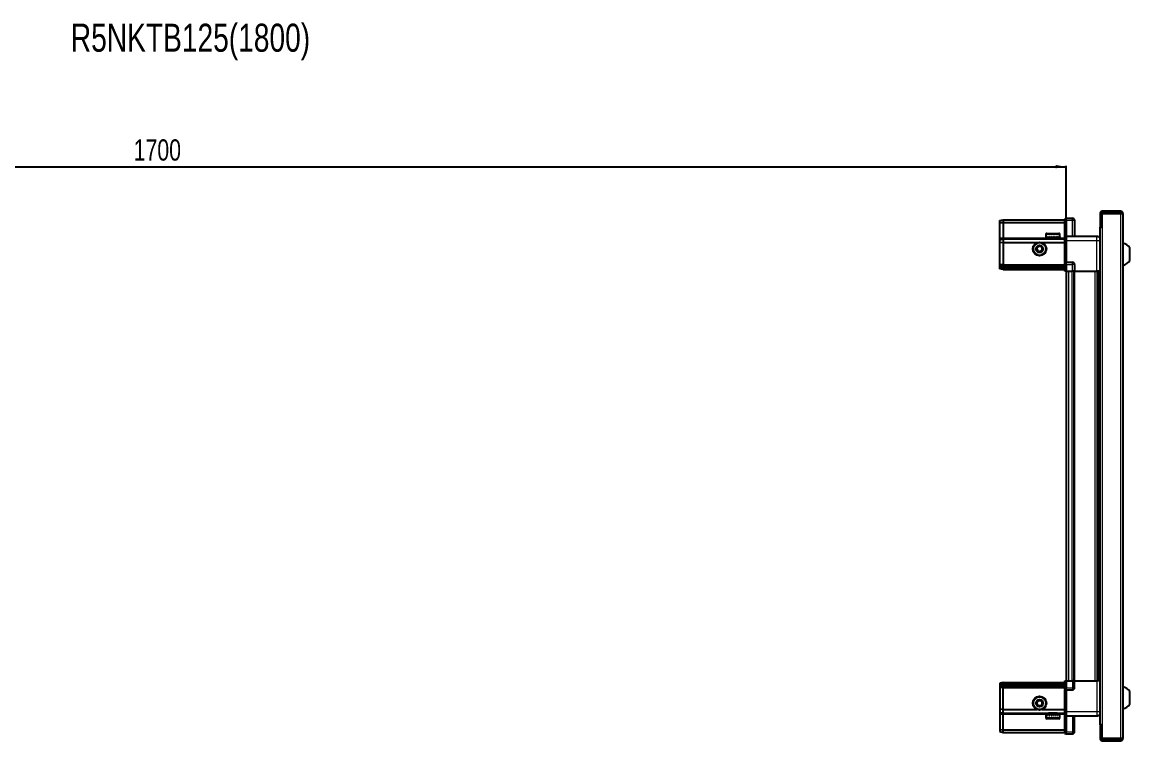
# Model space of a CAD drawing. Header units: millimetres. Extents: x 1315 to 6126, y -1123 to 1604.
# Drawn here: x 3612 to 4657, y 927 to 1604 of the extents above; entities that cross this region are included whole.
import ezdxf

# ---------------------------------------------------------------- set-up
doc = ezdxf.new("R2010")
doc.units = ezdxf.units.MM
doc.layers.add('FORMAT', color=7, linetype='Continuous')
doc.styles.add('SLDTEXTSTYLE0', font='TXT', dxfattribs={"width": 0.75})
doc.dimstyles.new('SLDDIMSTYLE0', dxfattribs={"dimtxt": 20, "dimasz": 10, "dimexe": 0, "dimexo": 0.0625, "dimgap": 5, "dimtad": 2, "dimdec": 1, "dimrnd": 1e-09, "dimzin": 12, "dimdsep": 46, "dimtxsty": 'SLDTEXTSTYLE0', "dimsah": 1, "dimcen": 0.09, "dimadec": 0, "dimazin": 3, "dimtfac": 1, "dimtofl": 0, "dimtmove": 0, "dimatfit": 3, "dimfxl": 0, "dimfrac": 2, "dimtolj": 1, "dimtzin": 12, "dimarcsym": 0})

# ---------------------------------------------------------------- blocks, each defined once
blk = doc.blocks.new('_D_5')
at = {"layer": 'FORMAT'}
for p, q in [((2897, 1369.3), (2897, 1468.8)), ((2897, 1467.8), (4597, 1467.8)), ((4597, 1369.3), (4597, 1468.8))]:
    blk.add_line(p, q, dxfattribs=at)
for points in [[(2897, 1467.8), (2907, 1466.3), (2907, 1469.4)], [(4597, 1467.8), (4587, 1469.4), (4587, 1466.3)]]:
    blk.add_solid(points, dxfattribs=at)
at = {"layer": 'FORMAT', "insert": (3717.4, 1493.6), "char_height": 20, "attachment_point": 1, "style": 'SLDTEXTSTYLE0'}
blk.add_mtext('1700', dxfattribs=at)

msp = doc.modelspace()

# ---------------------------------------------------------------- linework, layer by layer
at = {"color": 7, "linetype": 'Continuous', "lineweight": 25}
for p, q in [((4628.83, 1423.72), (4628.83, 1411.32)), ((4630.33, 1423.72), (4630.33, 1411.32)), ((4630.83, 1410.82), (4630.83, 1423.72)), ((4630.83, 1423.72), (4648.23, 1423.72)), ((4648.23, 1425.82), (4630.93, 1425.82)), ((4648.23, 1424.32), (4630.93, 1424.32)), ((4648.23, 1424.32), (4648.23, 1425.82)), ((4648.23, 1423.72), (4650.33, 1423.72)), ((4650.33, 1423.72), (4650.33, 928.92)), ((4534.33, 1417.02), (4537.33, 1417.82)), ((4534.33, 1415.17), (4534.33, 1417.02)), ((4534.33, 1415.17), (4537.33, 1415.32)), ((4534.33, 1400.82), (4534.33, 1415.17)), ((4537.33, 1417.82), (4537.33, 1415.32)), ((4537.33, 1417.82), (4595.63, 1417.82)), ((4537.33, 1415.32), (4537.33, 1400.82)), ((4537.33, 1415.32), (4595.63, 1415.32)), ((4596.49, 1419.32), (4595.63, 1418.82)), ((4596.49, 1419.32), (4595.63, 1418.82)), ((4595.63, 1418.82), (4595.63, 1417.32)), ((4595.63, 1402.52), (4595.63, 1417.32)), ((4596.83, 1419.32), (4596.49, 1419.32)), ((4596.83, 1419.32), (4596.49, 1419.32)), ((4596.83, 1417.32), (4596.83, 1419.32)), ((4596.83, 1419.32), (4596.83, 1419.32)), ((4596.83, 1419.32), (4602.83, 1419.32)), ((4596.83, 1417.32), (4596.83, 1402.52)), ((4604.83, 1417.32), (4604.83, 1402.32)), ((4628.73, 1410.82), (4628.73, 941.82)), ((4628.73, 1410.82), (4630.83, 1410.82)), ((4628.83, 1411.32), (4630.33, 1411.32)), ((4534.33, 1399.02), (4534.33, 1400.82)), ((4537.33, 1400.82), (4537.33, 1399.82)), ((4577.83, 1404.22), (4577.83, 1401.32)), ((4577.83, 1401.32), (4577.86, 1401.32)), ((4577.98, 1401.82), (4577.86, 1401.82)), ((4577.86, 1401.82), (4577.86, 1401.32)), ((4577.86, 1401.32), (4577.98, 1401.32)), ((4577.98, 1401.82), (4577.98, 1401.32)), ((4577.98, 1401.32), (4578.39, 1401.32)), ((4578.73, 1401.82), (4578.39, 1401.82)), ((4578.39, 1401.82), (4578.39, 1401.32)), ((4578.39, 1401.32), (4578.73, 1401.32)), ((4578.63, 1405.02), (4590.03, 1405.02)), ((4578.73, 1401.82), (4578.73, 1401.32)), ((4578.73, 1401.32), (4579.51, 1401.32)), ((4580.03, 1401.82), (4579.51, 1401.82)), ((4579.51, 1401.82), (4579.51, 1401.32)), ((4579.51, 1401.32), (4580.03, 1401.32)), ((4579.93, 1401.32), (4579.93, 1401.22)), ((4579.93, 1401.22), (4588.73, 1401.22)), ((4580.03, 1401.82), (4580.03, 1401.32)), ((4580.03, 1401.32), (4581.09, 1401.32)), ((4580.33, 1400.82), (4581.02, 1400.34)), ((4580.33, 1400.82), (4588.33, 1400.82)), ((4581.02, 1400.34), (4580.33, 1399.86)), ((4581.02, 1400.34), (4587.64, 1400.34)), ((4581.75, 1401.82), (4581.09, 1401.82)), ((4581.09, 1401.82), (4581.09, 1401.32)), ((4581.09, 1401.32), (4581.75, 1401.32)), ((4581.75, 1401.82), (4581.75, 1401.32)), ((4581.75, 1401.32), (4582.99, 1401.32)), ((4583.72, 1401.82), (4582.99, 1401.82)), ((4582.99, 1401.82), (4582.99, 1401.32)), ((4582.99, 1401.32), (4583.42, 1401.32)), ((4583.42, 1401.82), (4583.42, 1401.32)), ((4583.72, 1401.82), (4583.72, 1401.32)), ((4583.72, 1401.32), (4585.02, 1401.32)), ((4585.75, 1401.82), (4585.02, 1401.82)), ((4585.02, 1401.82), (4585.02, 1401.32)), ((4585.29, 1401.82), (4585.29, 1401.32)), ((4585.29, 1401.32), (4585.75, 1401.32)), ((4585.75, 1401.82), (4585.75, 1401.32)), ((4585.75, 1401.32), (4586.98, 1401.32)), ((4587.64, 1401.82), (4586.98, 1401.82)), ((4586.98, 1401.82), (4586.98, 1401.32)), ((4586.98, 1401.32), (4587.64, 1401.32)), ((4587.64, 1401.82), (4587.64, 1401.32)), ((4587.64, 1401.32), (4588.69, 1401.32)), ((4587.64, 1400.34), (4588.33, 1400.82)), ((4588.33, 1399.86), (4587.64, 1400.34)), ((4589.21, 1401.82), (4588.69, 1401.82)), ((4588.69, 1401.82), (4588.69, 1401.32)), ((4588.69, 1401.32), (4589.21, 1401.32)), ((4588.73, 1401.22), (4588.73, 1401.32)), ((4589.21, 1401.82), (4589.21, 1401.32)), ((4589.21, 1401.32), (4589.96, 1401.32)), ((4590.29, 1401.82), (4589.96, 1401.82)), ((4589.96, 1401.82), (4589.96, 1401.32)), ((4589.96, 1401.32), (4590.29, 1401.32)), ((4590.29, 1401.82), (4590.29, 1401.32)), ((4590.29, 1401.32), (4590.69, 1401.32)), ((4590.8, 1401.82), (4590.69, 1401.82)), ((4590.69, 1401.82), (4590.69, 1401.32)), ((4590.69, 1401.32), (4590.8, 1401.32)), ((4590.8, 1401.82), (4590.8, 1401.32)), ((4590.8, 1401.32), (4590.83, 1401.32)), ((4590.83, 1401.32), (4590.83, 1404.22)), ((4595.63, 1402.32), (4595.63, 1402.52)), ((4596.83, 1402.32), (4595.63, 1402.32)), ((4595.63, 1398.32), (4595.63, 1402.32)), ((4596.83, 1402.52), (4596.83, 1402.32)), ((4596.83, 1402.32), (4596.83, 1398.32)), ((4596.83, 1402.32), (4625.83, 1402.32)), ((4534.33, 1399.02), (4537.33, 1399.82)), ((4534.33, 1395.99), (4534.33, 1399.02)), ((4537.33, 1396.32), (4534.33, 1395.99)), ((4534.33, 1375.82), (4534.33, 1395.99)), ((4537.33, 1399.82), (4537.33, 1396.32)), ((4537.33, 1399.82), (4595.63, 1399.82)), ((4537.33, 1396.32), (4537.33, 1375.82)), ((4537.33, 1396.32), (4569.33, 1396.32)), ((4574.33, 1396.32), (4595.63, 1396.32)), ((4580.33, 1399.86), (4580.33, 1399.82)), ((4580.33, 1399.86), (4588.33, 1399.86)), ((4588.33, 1399.82), (4588.33, 1399.86)), ((4595.63, 1378.02), (4595.63, 1398.32)), ((4596.83, 1398.32), (4596.83, 1378.02)), ((4656.93, 1379.32), (4656.93, 1391.32)), ((4534.33, 1374.02), (4534.33, 1375.82)), ((4537.33, 1374.82), (4534.33, 1374.02)), ((4534.33, 1373.28), (4534.33, 1374.02)), ((4537.33, 1373.82), (4534.33, 1373.28)), ((4534.33, 1372.78), (4534.33, 1373.28)), ((4534.33, 1371.63), (4534.33, 1372.78)), ((4537.33, 1372.32), (4534.33, 1372.78)), ((4537.33, 1370.82), (4534.33, 1371.63)), ((4537.33, 1375.82), (4537.33, 1374.82)), ((4537.33, 1374.82), (4537.33, 1373.82)), ((4537.33, 1374.82), (4595.63, 1374.82)), ((4537.33, 1373.82), (4595.63, 1373.82)), ((4537.33, 1373.82), (4537.33, 1372.32)), ((4537.33, 1372.32), (4537.33, 1370.82)), ((4537.33, 1372.32), (4595.63, 1372.32)), ((4537.33, 1370.82), (4595.63, 1370.82)), ((4595.63, 1377.82), (4595.63, 1378.02)), ((4596.83, 1377.82), (4595.63, 1377.82)), ((4595.63, 1377.82), (4595.63, 1377.15)), ((4595.63, 1369.32), (4595.63, 1377.15)), ((4596.49, 1369.32), (4595.63, 1369.32)), ((4596.49, 1375.82), (4596.49, 1369.32)), ((4596.83, 1369.32), (4596.49, 1369.32)), ((4596.83, 1378.02), (4596.83, 1377.82)), ((4596.83, 1375.82), (4596.83, 1377.82)), ((4596.83, 1377.82), (4602.83, 1377.82)), ((4596.83, 1375.82), (4596.83, 1377.82)), ((4596.83, 1375.82), (4596.83, 1369.32)), ((4596.83, 1369.32), (4602.83, 1369.32)), ((4596.98, 1369.32), (4596.98, 983.32)), ((4604.83, 1369.32), (4602.83, 1369.32)), ((4604.18, 1369.32), (4604.18, 983.32)), ((4604.83, 1375.82), (4604.83, 1369.32)), ((4604.83, 1369.32), (4625.83, 1369.32)), ((4626.85, 983.32), (4626.85, 1369.32)), ((4626.88, 983.32), (4626.88, 1369.32)), ((4628.68, 1369.32), (4628.68, 983.32)), ((4595.63, 975.5), (4595.63, 983.32)), ((4595.63, 983.32), (4596.49, 983.32)), ((4596.49, 983.32), (4596.49, 983.32)), ((4596.49, 983.32), (4596.49, 976.82)), ((4596.83, 983.32), (4596.49, 983.32)), ((4596.83, 983.32), (4596.83, 976.82)), ((4596.83, 983.32), (4596.83, 983.32)), ((4596.83, 983.32), (4602.83, 983.32)), ((4596.83, 983.32), (4596.83, 976.82)), ((4604.83, 983.32), (4602.83, 983.32)), ((4604.83, 976.82), (4604.83, 983.32)), ((4604.83, 983.32), (4625.83, 983.32)), ((4537.33, 981.82), (4534.33, 981.02)), ((4534.33, 981.02), (4534.33, 979.87)), ((4537.33, 980.32), (4534.33, 979.87)), ((4534.33, 979.87), (4534.33, 979.37)), ((4537.33, 978.82), (4534.33, 979.37)), ((4534.33, 979.37), (4534.33, 978.63)), ((4537.33, 977.82), (4534.33, 978.63)), ((4534.33, 978.63), (4534.33, 976.82)), ((4534.33, 976.82), (4534.33, 956.66)), ((4537.33, 980.32), (4537.33, 981.82)), ((4537.33, 981.82), (4595.63, 981.82)), ((4537.33, 978.82), (4537.33, 980.32)), ((4537.33, 980.32), (4595.63, 980.32)), ((4537.33, 978.82), (4595.63, 978.82)), ((4537.33, 977.82), (4537.33, 978.82)), ((4537.33, 977.82), (4595.63, 977.82)), ((4537.33, 976.82), (4537.33, 977.82)), ((4537.33, 956.32), (4537.33, 976.82)), ((4595.63, 975.5), (4595.63, 974.82)), ((4596.83, 974.82), (4595.63, 974.82)), ((4595.63, 974.62), (4595.63, 974.82)), ((4595.63, 954.32), (4595.63, 974.62)), ((4596.83, 974.82), (4596.83, 976.82)), ((4596.83, 974.82), (4596.83, 974.62)), ((4596.83, 974.82), (4602.83, 974.82)), ((4596.83, 974.62), (4596.83, 954.32)), ((4656.93, 961.32), (4656.93, 973.32)), ((4537.33, 956.32), (4534.33, 956.66)), ((4534.33, 956.66), (4534.33, 953.63)), ((4534.33, 953.63), (4537.33, 952.82)), ((4534.33, 953.63), (4534.33, 951.82)), ((4534.33, 951.82), (4534.33, 937.48)), ((4537.33, 956.32), (4569.33, 956.32)), ((4537.33, 952.82), (4537.33, 956.32)), ((4537.33, 952.82), (4595.63, 952.82)), ((4537.33, 951.82), (4537.33, 952.82)), ((4537.33, 937.32), (4537.33, 951.82)), ((4574.33, 956.32), (4595.63, 956.32)), ((4577.83, 951.32), (4577.83, 948.42)), ((4577.85, 951.32), (4577.83, 951.32)), ((4577.85, 950.82), (4577.85, 951.32)), ((4577.94, 951.32), (4577.85, 951.32)), ((4577.85, 950.82), (4577.94, 950.82)), ((4577.94, 950.82), (4577.94, 951.32)), ((4578.32, 951.32), (4577.94, 951.32)), ((4578.32, 950.82), (4578.32, 951.32)), ((4578.63, 951.32), (4578.32, 951.32)), ((4578.32, 950.82), (4578.63, 950.82)), ((4578.63, 950.82), (4578.63, 951.32)), ((4579.37, 951.32), (4578.63, 951.32)), ((4579.37, 950.82), (4579.37, 951.32)), ((4579.88, 951.32), (4579.37, 951.32)), ((4579.37, 950.82), (4579.88, 950.82)), ((4579.88, 950.82), (4579.88, 951.32)), ((4580.92, 951.32), (4579.88, 951.32)), ((4579.93, 951.42), (4579.93, 951.32)), ((4588.73, 951.42), (4579.93, 951.42)), ((4580.33, 952.82), (4580.33, 952.79)), ((4580.33, 952.79), (4581.02, 952.31)), ((4588.33, 952.79), (4580.33, 952.79)), ((4581.02, 952.31), (4580.33, 951.82)), ((4588.33, 951.82), (4580.33, 951.82)), ((4580.92, 950.82), (4580.92, 951.32)), ((4581.57, 951.32), (4580.92, 951.32)), ((4580.92, 950.82), (4581.57, 950.82)), ((4587.64, 952.31), (4581.02, 952.31)), ((4581.57, 950.82), (4581.57, 951.32)), ((4582.79, 951.32), (4581.57, 951.32)), ((4582.79, 950.82), (4582.79, 951.32)), ((4583.29, 951.32), (4582.79, 951.32)), ((4582.79, 950.82), (4583.52, 950.82)), ((4583.29, 950.82), (4583.29, 951.32)), ((4583.52, 950.82), (4583.52, 951.32)), ((4584.82, 951.32), (4583.52, 951.32)), ((4584.82, 950.82), (4584.82, 951.32)), ((4584.82, 950.82), (4585.55, 950.82)), ((4585.16, 950.82), (4585.16, 951.32)), ((4585.55, 951.32), (4585.16, 951.32)), ((4585.55, 950.82), (4585.55, 951.32)), ((4586.8, 951.32), (4585.55, 951.32)), ((4586.8, 950.82), (4586.8, 951.32)), ((4587.46, 951.32), (4586.8, 951.32)), ((4586.8, 950.82), (4587.46, 950.82)), ((4587.46, 950.82), (4587.46, 951.32)), ((4588.54, 951.32), (4587.46, 951.32)), ((4587.64, 952.31), (4588.33, 952.79)), ((4588.33, 951.82), (4587.64, 952.31)), ((4588.33, 952.79), (4588.33, 952.82)), ((4588.54, 950.82), (4588.54, 951.32)), ((4589.07, 951.32), (4588.54, 951.32)), ((4588.54, 950.82), (4589.07, 950.82)), ((4588.73, 951.32), (4588.73, 951.42)), ((4589.07, 950.82), (4589.07, 951.32)), ((4589.86, 951.32), (4589.07, 951.32)), ((4589.86, 950.82), (4589.86, 951.32)), ((4590.21, 951.32), (4589.86, 951.32)), ((4589.86, 950.82), (4590.21, 950.82)), ((4590.21, 950.82), (4590.21, 951.32)), ((4590.64, 951.32), (4590.21, 951.32)), ((4590.64, 950.82), (4590.64, 951.32)), ((4590.78, 951.32), (4590.64, 951.32)), ((4590.64, 950.82), (4590.78, 950.82)), ((4590.78, 950.82), (4590.78, 951.32)), ((4590.83, 951.32), (4590.78, 951.32)), ((4590.83, 948.42), (4590.83, 951.32)), ((4595.63, 950.32), (4595.63, 954.32)), ((4596.83, 954.32), (4596.83, 950.32)), ((4590.03, 947.62), (4578.63, 947.62)), ((4596.83, 950.32), (4595.63, 950.32)), ((4595.63, 950.12), (4595.63, 950.32)), ((4595.63, 935.32), (4595.63, 950.12)), ((4596.83, 950.32), (4596.83, 950.12)), ((4596.83, 950.32), (4625.83, 950.32)), ((4596.83, 950.12), (4596.83, 935.32)), ((4596.83, 950.12), (4596.83, 935.32)), ((4604.83, 935.32), (4604.83, 950.32)), ((4630.83, 941.82), (4628.73, 941.82)), ((4628.83, 941.32), (4630.33, 941.32)), ((4628.83, 941.32), (4628.83, 928.92)), ((4630.33, 941.32), (4630.33, 928.92)), ((4630.83, 928.92), (4630.83, 941.82)), ((4534.33, 937.48), (4537.33, 937.32)), ((4534.33, 937.48), (4534.33, 935.63)), ((4534.33, 935.63), (4537.33, 934.82)), ((4537.33, 937.32), (4595.63, 937.32)), ((4537.33, 934.82), (4537.33, 937.32)), ((4537.33, 934.82), (4595.63, 934.82)), ((4595.63, 935.32), (4595.63, 933.82)), ((4595.63, 933.82), (4596.49, 933.32)), ((4596.83, 933.32), (4596.49, 933.32)), ((4596.83, 933.32), (4596.83, 935.32)), ((4596.83, 933.32), (4602.83, 933.32)), ((4648.23, 928.92), (4630.83, 928.92)), ((4630.93, 928.32), (4648.23, 928.32)), ((4630.93, 926.82), (4648.23, 926.82)), ((4650.33, 928.92), (4648.23, 928.92)), ((4648.23, 928.32), (4648.23, 926.82))]:
    msp.add_line(p, q, dxfattribs=at)
at = {"color": 8, "linetype": 'Continuous', "lineweight": 18}
for p, q in [((4630.33, 1423.72), (4628.83, 1423.72)), ((4630.93, 1424.32), (4630.93, 1425.82)), ((4648.23, 1423.72), (4648.23, 928.92)), ((4596.83, 1417.32), (4595.63, 1417.32)), ((4596.83, 1417.32), (4602.83, 1417.32)), ((4602.83, 1417.32), (4602.83, 1419.32)), ((4602.83, 1402.32), (4602.83, 1417.32)), ((4602.83, 1417.32), (4604.83, 1417.32)), ((4630.83, 1410.82), (4630.83, 941.82)), ((4534.33, 1400.82), (4537.33, 1400.82)), ((4537.33, 1400.82), (4580.33, 1400.82)), ((4577.83, 1404.22), (4590.83, 1404.22)), ((4588.33, 1400.82), (4595.63, 1400.82)), ((4595.63, 1402.52), (4596.83, 1402.52)), ((4596.83, 1398.32), (4595.63, 1398.32)), ((4596.83, 1398.32), (4625.83, 1398.32)), ((4625.83, 1369.32), (4625.83, 1398.32)), ((4537.33, 1375.82), (4534.33, 1375.82)), ((4537.33, 1375.82), (4595.63, 1375.82)), ((4595.63, 1378.02), (4596.83, 1378.02)), ((4596.83, 1375.82), (4596.49, 1375.82)), ((4596.83, 1375.82), (4602.83, 1375.82)), ((4598.98, 1369.32), (4598.98, 983.32)), ((4602.18, 1369.32), (4602.18, 983.32)), ((4602.83, 1375.82), (4602.83, 1377.82)), ((4602.83, 1369.32), (4602.83, 1375.82)), ((4604.83, 1375.82), (4602.83, 1375.82)), ((4604.83, 1369.32), (4604.83, 983.32)), ((4624.23, 983.32), (4624.23, 1369.32)), ((4625.64, 1369.32), (4625.64, 983.32)), ((4628.09, 983.32), (4628.09, 1369.32)), ((4596.83, 983.32), (4596.49, 983.32)), ((4602.83, 983.32), (4602.83, 976.82)), ((4625.83, 983.32), (4625.83, 954.32)), ((4537.33, 976.82), (4534.33, 976.82)), ((4537.33, 976.82), (4595.63, 976.82)), ((4596.83, 974.62), (4595.63, 974.62)), ((4596.83, 976.82), (4596.49, 976.82)), ((4596.83, 976.82), (4602.83, 976.82)), ((4604.83, 976.82), (4602.83, 976.82)), ((4602.83, 976.82), (4602.83, 974.82)), ((4534.33, 951.82), (4537.33, 951.82)), ((4537.33, 951.82), (4580.33, 951.82)), ((4588.33, 951.82), (4595.63, 951.82)), ((4596.83, 954.32), (4595.63, 954.32)), ((4596.83, 954.32), (4625.83, 954.32)), ((4590.83, 948.42), (4577.83, 948.42)), ((4596.83, 950.12), (4595.63, 950.12)), ((4602.83, 950.32), (4602.83, 935.32)), ((4596.83, 935.32), (4595.63, 935.32)), ((4596.83, 935.32), (4602.83, 935.32)), ((4602.83, 935.32), (4604.83, 935.32)), ((4602.83, 935.32), (4602.83, 933.32)), ((4630.33, 928.92), (4628.83, 928.92)), ((4630.93, 928.32), (4630.93, 926.82))]:
    msp.add_line(p, q, dxfattribs=at)
at = {"color": 7, "linetype": 'Continuous', "lineweight": 25}
for centre, radius in [((4571.83, 1390.32), 6.5), ((4571.83, 1390.32), 3.46), ((4571.83, 962.32), 6.5), ((4571.83, 962.32), 3.46)]:
    msp.add_circle(centre, radius, dxfattribs=at)
at = {"color": 8, "linetype": 'Continuous', "lineweight": 18}
for centre in [(4571.83, 1390.32), (4571.83, 962.32)]:
    msp.add_circle(centre, 5.7, dxfattribs=at)
at = {"color": 7, "linetype": 'Continuous', "lineweight": 25}
for centre, radius, start, end in [((4630.93, 1423.72), 2.1, 90, 180), ((4630.93, 1423.72), 0.6, 90, 180), ((4648.23, 1423.72), 2.1, 0, 90), ((4648.23, 1423.72), 0.6, 0, 90), ((4602.83, 1417.32), 2, 0, 90), ((4578.63, 1404.22), 0.8, 90, 180), ((4579.93, 1400.82), 0.4, 0, 90), ((4588.73, 1400.82), 0.4, 90, 180), ((4590.03, 1404.22), 0.8, 0, 90), ((4571.83, 1390.32), 2.5, 120.74103, 180.74103), ((4571.83, 1390.32), 2.5, 180.74103, 240.74103), ((4571.83, 1390.32), 2.5, 60.74103, 120.74103), ((4571.83, 1390.32), 2.5, 0.74103, 60.74103), ((4571.83, 1390.32), 2.5, 300.74103, 0.74103), ((4647.3, 1384.3), 11.91, 36.1266, 75.29965), ((4571.83, 1390.32), 2.5, 240.74103, 300.74103), ((4647.3, 1386.35), 11.91, 284.70035, 323.8734), ((4602.83, 1375.82), 2, 0, 90), ((4602.83, 976.82), 2, 270, 0), ((4647.3, 966.3), 11.91, 36.1266, 75.29965), ((4571.83, 962.32), 2.5, 155.91157, 215.91157), ((4571.83, 962.32), 2.5, 95.91157, 155.91157), ((4571.83, 962.32), 2.5, 35.91157, 95.91157), ((4571.83, 962.32), 2.5, 275.91157, 335.91157), ((4571.83, 962.32), 2.5, 335.91157, 35.91157), ((4647.3, 968.35), 11.91, 284.70035, 323.8734), ((4571.83, 962.32), 2.5, 215.91157, 275.91157), ((4579.93, 951.82), 0.4, 270, 0), ((4588.73, 951.82), 0.4, 180, 270), ((4578.63, 948.42), 0.8, 180, 270), ((4590.03, 948.42), 0.8, 270, 0), ((4602.83, 935.32), 2, 270, 0), ((4630.93, 928.92), 2.1, 180, 270), ((4630.93, 928.92), 0.6, 180, 270), ((4648.23, 928.92), 2.1, 270, 0), ((4648.23, 928.92), 0.6, 270, 0)]:
    msp.add_arc(centre, radius, start, end, dxfattribs=at)
for centre, start_param, end_param in [((4593.03, 1375.82), 0, 0.7227342), ((4593.03, 976.82), 5.5604511, 6.2831853)]:
    msp.add_ellipse(centre, major_axis=(3.46, 0), ratio=0.5773503, start_param=start_param, end_param=end_param, dxfattribs=at)
for points, knots in [([(4625.83, 1402.32), (4626.27, 1402.28), (4626.95, 1402.21), (4627.76, 1401.77), (4628.31, 1401.33), (4628.59, 1400.96), (4628.73, 1400.77)], [0, 0, 0, 0, 0.3842982, 0.5911726, 0.8024372, 1, 1, 1, 1]), ([(4569.31, 1391.73), (4569.75, 1392), (4570.58, 1392.49), (4571.41, 1392.98), (4571.79, 1393.21)], [0, 0, 0, 0, 0.5346859, 1, 1, 1, 1]), ([(4569.35, 1388.85), (4569.34, 1388.97), (4569.34, 1389.57), (4569.32, 1390.57), (4569.31, 1391.39), (4569.31, 1391.73)], [0, 0, 0, 0, 0.1331247, 0.6370994, 1, 1, 1, 1]), ([(4571.79, 1393.21), (4572.24, 1392.96), (4573.08, 1392.49), (4573.92, 1392.02), (4574.31, 1391.8)], [0, 0, 0, 0, 0.5346859, 1, 1, 1, 1]), ([(4574.31, 1391.8), (4574.31, 1391.45), (4574.32, 1390.63), (4574.34, 1389.64), (4574.34, 1389.04), (4574.35, 1388.91)], [0, 0, 0, 0, 0.36290056, 0.86687533, 1, 1, 1, 1]), ([(4571.86, 1387.44), (4571.41, 1387.69), (4570.57, 1388.16), (4569.74, 1388.63), (4569.35, 1388.85)], [0, 0, 0, 0, 0.53468586, 1, 1, 1, 1]), ([(4574.35, 1388.91), (4573.9, 1388.65), (4573.07, 1388.16), (4572.25, 1387.67), (4571.86, 1387.44)], [0, 0, 0, 0, 0.5346859, 1, 1, 1, 1]), ([(4628.68, 1369.32), (4628.64, 1369.32), (4628.42, 1369.32), (4627.7, 1369.32), (4626.74, 1369.32), (4626.09, 1369.32), (4625.83, 1369.32)], [0, 0, 0, 0, 0.0717073, 0.4209791, 0.7702508, 1, 1, 1, 1]), ([(4628.68, 983.32), (4628.64, 983.32), (4628.42, 983.32), (4627.7, 983.32), (4626.74, 983.32), (4626.09, 983.32), (4625.83, 983.32)], [0, 0, 0, 0, 0.0717073, 0.4209791, 0.7702508, 1, 1, 1, 1]), ([(4568.96, 962.03), (4569.17, 962.5), (4569.56, 963.38), (4569.95, 964.25), (4570.13, 964.66)], [0, 0, 0, 0, 0.5346859, 1, 1, 1, 1]), ([(4570.65, 959.69), (4570.35, 960.11), (4569.78, 960.89), (4569.22, 961.66), (4568.96, 962.03)], [0, 0, 0, 0, 0.5346859, 1, 1, 1, 1]), ([(4570.13, 964.66), (4570.48, 964.7), (4571.3, 964.78), (4572.29, 964.88), (4572.88, 964.95), (4573.01, 964.96)], [0, 0, 0, 0, 0.3629006, 0.8668753, 1, 1, 1, 1]), ([(4573.01, 964.96), (4573.31, 964.54), (4573.87, 963.76), (4574.44, 962.98), (4574.7, 962.62)], [0, 0, 0, 0, 0.5346859, 1, 1, 1, 1]), ([(4574.7, 962.62), (4574.49, 962.15), (4574.09, 961.27), (4573.7, 960.39), (4573.52, 959.99)], [0, 0, 0, 0, 0.5346859, 1, 1, 1, 1]), ([(4573.52, 959.99), (4573.4, 959.97), (4572.8, 959.91), (4571.81, 959.81), (4570.99, 959.72), (4570.65, 959.69)], [0, 0, 0, 0, 0.1331247, 0.6370994, 1, 1, 1, 1]), ([(4625.83, 950.32), (4626.27, 950.37), (4626.95, 950.44), (4627.76, 950.88), (4628.31, 951.32), (4628.59, 951.69), (4628.73, 951.87)], [0, 0, 0, 0, 0.3842982, 0.5911726, 0.8024372, 1, 1, 1, 1])]:
    msp.add_open_spline(points, degree=3, knots=knots, dxfattribs=at)
at = {"color": 8, "linetype": 'Continuous', "lineweight": 18}
for points in [[(4625.83, 1398.32), (4625.83, 1398.85), (4625.83, 1399.9), (4625.83, 1401.22), (4625.83, 1402.14), (4625.83, 1402.26), (4625.83, 1402.32)], [(4625.83, 954.32), (4625.83, 953.8), (4625.83, 952.75), (4625.83, 951.43), (4625.83, 950.5), (4625.83, 950.38), (4625.83, 950.32)]]:
    msp.add_open_spline(points, degree=3, dxfattribs=at)
for points, knots in [([(4625.83, 1398.32), (4626.27, 1398.32), (4626.95, 1398.32), (4627.76, 1398.32), (4628.31, 1398.32), (4628.59, 1398.32), (4628.73, 1398.32)], [0, 0, 0, 0, 0.38429816, 0.59117259, 0.8024372, 1, 1, 1, 1]), ([(4625.83, 954.32), (4626.27, 954.32), (4626.95, 954.32), (4627.76, 954.32), (4628.31, 954.32), (4628.59, 954.32), (4628.73, 954.32)], [0, 0, 0, 0, 0.3842982, 0.5911726, 0.8024372, 1, 1, 1, 1])]:
    msp.add_open_spline(points, degree=3, knots=knots, dxfattribs=at)

# ---------------------------------------------------------------- texts
at = {"layer": 'FORMAT', "insert": (3658.14, 1602.62), "char_height": 26.4583, "attachment_point": 1, "style": 'SLDTEXTSTYLE0'}
msp.add_mtext('R5NKTB125(1800)', dxfattribs=at)

# ---------------------------------------------------------------- dimensions: what is measured, and where the dimension line sits
at = {"layer": 'FORMAT'}
dim = msp.add_linear_dim(base=(4596.98, 1467.82), p1=(2896.98, 1369.32), p2=(4596.98, 1369.32), angle=0, dimstyle='SLDDIMSTYLE0', dxfattribs=at)
dim.commit()
dim.dimension.update_dxf_attribs({"geometry": '_D_5', "text_midpoint": (3746.98, 1467.82), "dimtype": 160})

doc.saveas('drawing.dxf')
